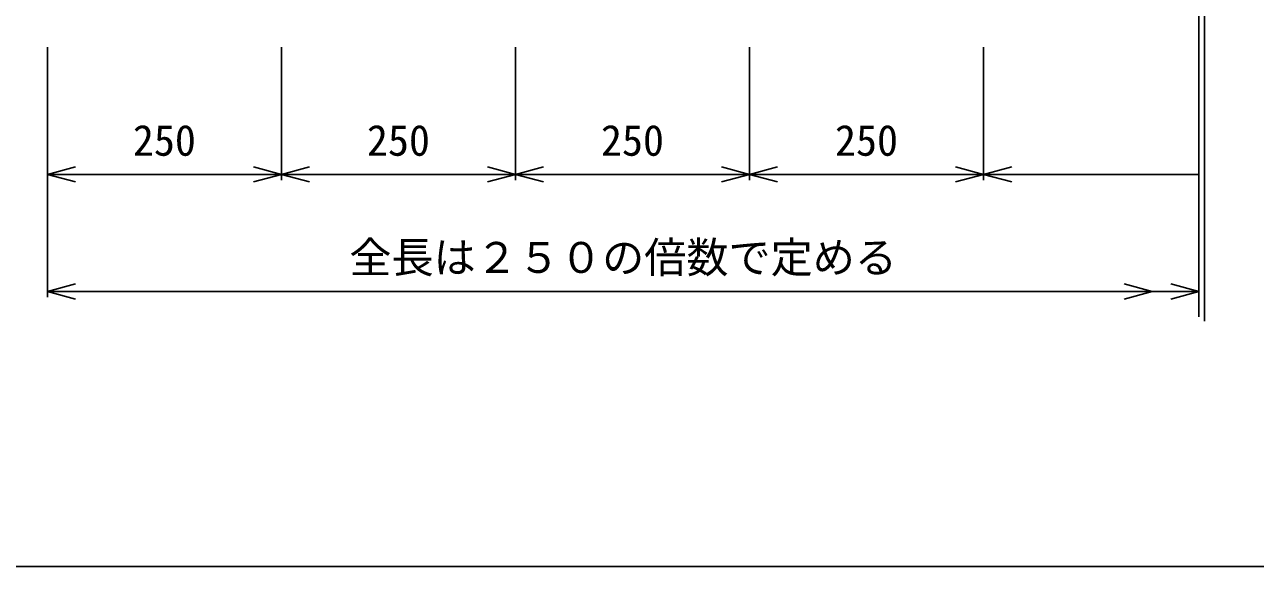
# Model space of a CAD drawing. Units: millimetres, scale not verified. Extents: x -12600 to 12600, y -4455 to 4455.
# Drawn here: x -3370 to -2056, y -2091 to -1513 of the extents above; entities that cross this region are included whole.
import ezdxf
from ezdxf.enums import TextEntityAlignment as Align

# ---------------------------------------------------------------- set-up
doc = ezdxf.new("R2010")
doc.units = ezdxf.units.MM
doc.header["$LTSCALE"] = 15
doc.layers.add('0-0_DIM', color=7, linetype='Continuous', lineweight=25)
doc.layers.add('0-7_TXT', color=7, linetype='Continuous', lineweight=25)
doc.styles.add('ＭＳ ゴシック', font='')
doc.styles.get('ＭＳ ゴシック').set_extended_font_data('MS Gothic')

msp = doc.modelspace()

# ---------------------------------------------------------------- linework, layer by layer
at = {"layer": '0-0_DIM'}
for p, q in [((-3345.86, -1537.16), (-3345.86, -1803.85)), ((-3095.86, -1537.16), (-3095.86, -1678.85)), ((-2845.86, -1537.16), (-2845.86, -1678.85)), ((-2595.86, -1537.16), (-2595.86, -1678.85)), ((-2345.86, -1537.16), (-2345.86, -1678.85)), ((-2345.86, -1672.85), (-2115.86, -1672.85)), ((-3345.86, -1797.85), (-2115.86, -1797.85))]:
    msp.add_line(p, q, dxfattribs=at)
for points in [[(-3315.86, -1680.89), (-3345.86, -1672.85), (-3315.86, -1664.81)], [(-3125.86, -1680.89), (-3095.86, -1672.85), (-3125.86, -1664.81)], [(-3065.86, -1680.89), (-3095.86, -1672.85), (-3065.86, -1664.81)], [(-2875.86, -1680.89), (-2845.86, -1672.85), (-2875.86, -1664.81)], [(-2815.86, -1680.89), (-2845.86, -1672.85), (-2815.86, -1664.81)], [(-2625.86, -1680.89), (-2595.86, -1672.85), (-2625.86, -1664.81)], [(-2565.86, -1680.89), (-2595.86, -1672.85), (-2565.86, -1664.81)], [(-2375.86, -1680.89), (-2345.86, -1672.85), (-2375.86, -1664.81)], [(-2315.86, -1680.89), (-2345.86, -1672.85), (-2315.86, -1664.81)], [(-3345.86, -1672.85), (-3095.86, -1672.85), (-2845.86, -1672.85), (-2595.86, -1672.85), (-2345.86, -1672.85)], [(-3315.86, -1805.89), (-3345.86, -1797.85), (-3315.86, -1789.81)], [(-2195.86, -1805.89), (-2165.86, -1797.85), (-2195.86, -1789.81)], [(-2145.86, -1805.89), (-2115.86, -1797.85), (-2145.86, -1789.81)]]:
    msp.add_lwpolyline(points, dxfattribs=at)
at = {"layer": '0-7_TXT'}
for p, q in [((-2115.86, -1282.72), (-2115.86, -1824.98)), ((-2109.86, -1282.72), (-2109.86, -1829.61))]:
    msp.add_line(p, q, dxfattribs=at)
msp.add_lwpolyline([(-3771.06, -2091.22), (-1521.06, -2091.22), (-1521.06, -641.22), (-3771.06, -641.22)], close=True, dxfattribs=at)

# ---------------------------------------------------------------- texts
at = {"layer": '0-0_DIM', "style": 'ＭＳ ゴシック'}
for s, p in [('250', (-3254.61, -1662.85)), ('250', (-3004.61, -1662.85)), ('250', (-2754.61, -1662.85)), ('250', (-2504.61, -1662.85)), ('全長は２５０の倍数で定める', (-3023.36, -1787.85))]:
    msp.add_text(s, height=32.99, dxfattribs=at).set_placement(p, align=Align.BOTTOM_LEFT)

doc.saveas('drawing.dxf')
